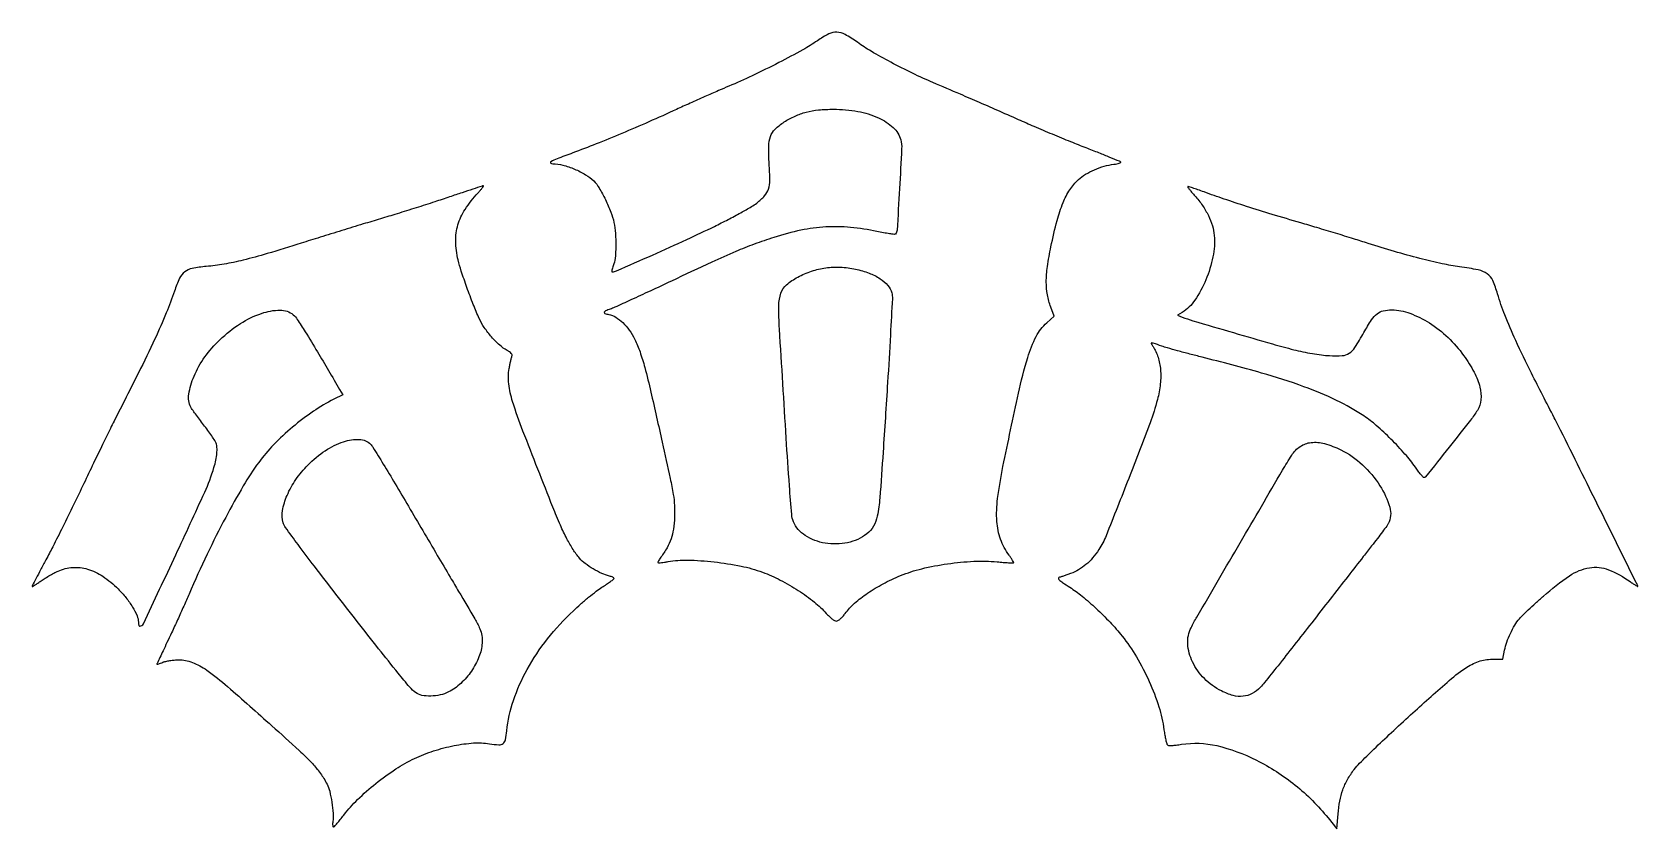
# Model space of a CAD drawing. Extents: x 774 to 1726, y 380 to 852.
import ezdxf

# ---------------------------------------------------------------- set-up
doc = ezdxf.new("R2010")
doc.units = 0

msp = doc.modelspace()

# ---------------------------------------------------------------- linework, layer by layer
for points in [[(1239.5, 846.934487, -0.027601), (1230.957151, 841.612988, -0.007034), (1216.541352, 833.963652, -0.007495), (1200.825246, 826.200886, -0.011583), (1187, 820.01645, 0.003536), (1180.917007, 817.412003, 0.00147), (1172.7375, 813.812608, 0.001454), (1163.997992, 809.905625, 0.001879), (1156, 806.265976, -0.004018), (1139.580838, 798.878747, -0.004397), (1123.529088, 791.979274, -0.004644), (1108.318286, 785.764647, -0.006271), (1094.441915, 780.44564, 0.003155), (1085.169645, 776.957566, 0.033263), (1081.496097, 775.261144, 0.510001), (1081.395916, 774.485489, 0.191286), (1082.618499, 774, -0.063666), (1088.588937, 773.236676, -0.035455), (1095.548972, 770.889952, -0.035417), (1102.128767, 767.573389, -0.061947), (1106.937611, 763.830225, -0.063611), (1110.130043, 759.704776, -0.019896), (1113.829597, 752.797931, -0.020523), (1117.074122, 745.351721, -0.041084), (1118.894651, 739.200779, -0.034555), (1119.774847, 732.795186, -0.020859), (1119.972293, 725.132026, -0.019803), (1119.573491, 717.960755, -0.075298), (1118.48658, 713.622124, 0.020689), (1117.972399, 712.232557, 0.03836), (1117.690948, 711.063999, 0.052931), (1117.646683, 710.243619, 0.399105), (1117.903275, 710, 0.10428), (1120.497135, 710.546921, 0.000695), (1141.71078, 719.944279, 0.003159), (1162.155657, 729.190242, 0.005972), (1178.5, 736.944348, 0.005651), (1186.52999, 740.985223, 0.006447), (1194.118814, 745.037097, 0.005885), (1200.468734, 748.631475, 0.035822), (1203.585324, 750.756639, 0.041074), (1208.225178, 755.098052, 0.107976), (1210.482349, 759.027549, 0.078283), (1211.276709, 764.282417, 0.014918), (1210.927182, 773.973535, -0.018184), (1210.62011, 784.371964, -0.084659), (1211.665554, 790.258825, -0.115468), (1214.432684, 794.53263, -0.048162), (1219.848447, 798.82365, -0.037104), (1226.268635, 802.327823, -0.04326), (1232.820513, 804.637924, -0.039435), (1240.161858, 805.925955, -0.023725), (1249, 806.345293, -0.043627), (1263.440271, 805.082492, -0.062883), (1275.677997, 801.29656, -0.077792), (1284.50963, 795.498996, -0.145839), (1288.899881, 788.257131, -0.07628), (1289.443007, 783.00732, -0.001975), (1288.184477, 759.339907, -0.000959), (1286.725319, 734.635061, -0.183128), (1285.706765, 732.373431, -0.229981), (1285.135429, 732.175627, -0.005328), (1282.223624, 732.554704, -0.010764), (1278.759458, 733.119586, -0.006956), (1274.774089, 733.915355, 0.029448), (1259.080045, 736.321227, 0.037821), (1244.483005, 736.578594, 0.037019), (1229.766814, 734.624983, 0.026457), (1213.702521, 730.370676, 0.010632), (1202.062022, 726.343775, 0.012062), (1191.087952, 721.98045, 0.007683), (1176.94149, 715.698173, 0.001716), (1153, 704.522635, -0.00107), (1140.276078, 698.563259, -0.001524), (1128.945312, 693.32787, -0.000839), (1119.345574, 688.947232, -0.022655), (1116.75, 687.90714, 0.016365), (1113.888475, 686.802029, 0.228246), (1113.178718, 685.993958, 0.400387), (1113.555976, 685.286276, 0.030498), (1115.850204, 684.679959, -0.087204), (1119.985932, 683.069375, -0.054679), (1124.115297, 679.900271, -0.048389), (1127.950579, 675.440587, -0.038252), (1131.207486, 669.971281, -0.031234), (1134.343838, 662.51533, -0.018595), (1137.177753, 653.306739, -0.009091), (1140.791528, 638.740496, -0.001328), (1147.51076, 609.020376, -0.001424), (1152.258098, 587.471503, -0.012915), (1154.060019, 578.008485, -0.027651), (1154.761342, 571.48194, -0.023193), (1154.798797, 564.520376, -0.025849), (1154.138163, 557.413006, -0.046209), (1152.763218, 551.713678, -0.0476), (1150.39856, 546.477783, -0.029335), (1146.702265, 540.811161, 0.01617), (1145.943682, 539.712515, 0.025469), (1145.37326, 538.718642, 0.022879), (1145.006798, 537.907548, 0.301136), (1145.071034, 537.600738, 0.216057), (1145.432433, 537.467242, 0.007231), (1146.989616, 537.601798, 0.012531), (1148.861203, 537.838338, 0.008266), (1151, 538.199557, -0.052258), (1162.569863, 539.120381, -0.021626), (1178.252127, 538.048462, -0.021738), (1194.220756, 535.553946, -0.039394), (1206.931769, 531.937657, -0.029693), (1217.517146, 527.270156, -0.024595), (1228.186287, 521.106865, -0.025316), (1237.712104, 514.253772, -0.043714), (1244.772129, 507.521535, 0.022232), (1246.43804, 505.790549, 0.026927), (1248.152323, 504.328201, 0.027192), (1249.694564, 503.277524, 0.136761), (1250.690217, 503, 0.139818), (1251.6824, 503.282982, 0.036822), (1253.030726, 504.264581, 0.032914), (1254.518685, 505.703642, 0.023321), (1255.997266, 507.496351, -0.050806), (1261.562676, 513.535987, -0.031239), (1269.196693, 519.488455, -0.028464), (1278.409009, 525.046838, -0.023729), (1288.761457, 529.901982, -0.038436), (1301.348427, 533.992938, -0.023863), (1316.612171, 536.923611, -0.023734), (1332.259955, 538.407041, -0.03505), (1346.043631, 538.089817, 0.003272), (1349.691963, 537.773312, 0.005207), (1352.817264, 537.555507, 0.001444), (1355.528416, 537.402773, 0.204427), (1355.823652, 537.510512, 0.346497), (1355.861307, 537.758843, 0.006625), (1355.158892, 538.958049, 0.012993), (1354.248778, 540.380779, 0.007958), (1353.106149, 542.012163, -0.07085), (1348.113044, 551.476749, -0.06903), (1345.90331, 562.043843, -0.049759), (1346.323627, 575.539513, -0.01781), (1349.512177, 594.548976, -0.002989), (1358.68457, 638.056052, -0.020514), (1364.197225, 659.22246, -0.043444), (1369.212017, 671.682292, -0.09517), (1375.485636, 679.778441), (1379.926585, 683.687521), (1377.861311, 689.093761, -0.04729), (1375.851741, 696.343651, -0.044535), (1375.185692, 703.9911, -0.035394), (1375.848624, 713.069271, -0.015861), (1377.937735, 724.85931, -0.011787), (1381.595571, 740.434889, -0.033661), (1385.111244, 750.989495, -0.047817), (1389.125395, 758.617945, -0.06161), (1394.241694, 764.655137, -0.050515), (1398.421389, 767.791647, -0.034056), (1403.730003, 770.519951, -0.033187), (1409.554067, 772.582104, -0.039036), (1415.293417, 773.721157, 0.016276), (1417.085766, 773.992843, 0.033631), (1418.457855, 774.343521, 0.054266), (1419.269008, 774.711502, 0.501191), (1419.30428, 775.039021, 0.089533), (1418.608426, 775.485326, 0.000834), (1412.945709, 777.813214, 0.002786), (1406.401134, 780.448398, 0.001794), (1398.787493, 783.433286, -0.004031), (1389.775523, 787.012969, -0.002278), (1378.906085, 791.490053, -0.002273), (1367.984389, 796.105375, -0.003732), (1358.787493, 800.122681, 0.0008), (1345.845142, 805.86665, 0.001585), (1335.556989, 810.374047, 0.001377), (1324.356904, 815.202115, 0.000464), (1308, 822.181873, -0.012119), (1295.906557, 827.678959, -0.009494), (1283.055364, 834.204597, -0.009591), (1271.365212, 840.713299, -0.024107), (1263.185644, 846.018802, 0.027438), (1255.902053, 850.674554, 0.119375), (1251.009929, 852.061547, 0.129085), (1246.231904, 851.00257, 0.034371)], [(1021.5, 754.395686, -0.003388), (1012.645885, 751.456888, -0.001788), (1001.61875, 747.923141, -0.001779), (990.305655, 744.386558, -0.002747), (980.5, 741.418373, 0.001648), (970.281483, 738.34972, 0.00087), (957.61875, 734.477445, 0.000865), (944.672311, 730.469221, 0.001337), (933.5, 726.956258, -0.004389), (913.350378, 720.755416, -0.012345), (899.116986, 716.891562, -0.017081), (887.771347, 714.518009, -0.02198), (877.205185, 713.156832, 0.027307), (868.934794, 712.00176, 0.116837), (864.430729, 709.957947, 0.119569), (861.37723, 706.136717, 0.029216), (858.382854, 698.590788, -0.018562), (853.558004, 685.633853, -0.010373), (846.783554, 670.230181, -0.007338), (837.065405, 650.099592, -0.002583), (822.552221, 621.5, 0.005483), (820.398867, 617.194926, 0.000674), (815.811462, 607.734175, 0.000798), (810.395058, 596.479464, 0.000659), (804.657217, 584.467404, -0.002209), (798.583557, 571.852976, -0.001963), (792.156951, 558.785548, -0.001969), (786.282137, 547.073595, -0.006061), (782.180016, 539.213242, 0.001267), (779.044121, 533.342272, 0.002034), (776.40288, 528.317846, 0.000352), (774.090069, 523.86675, 0.1202), (774, 523.4975, 0.578637), (774.152765, 523.409694, 0.006267), (775.425376, 524.17252, 0.011307), (776.990838, 525.187321, 0.006309), (778.852342, 526.489387, -0.015876), (781.123962, 528.014437, -0.008992), (783.964286, 529.722825, -0.00897), (786.892092, 531.343573, -0.014578), (789.440778, 532.601518, -0.091115), (798.020485, 534.770405, -0.089088), (806.882868, 533.77518, -0.076394), (815.928065, 529.494466, -0.047094), (825.037452, 521.997031, -0.029684), (829.612422, 516.871379, -0.030877), (833.483449, 511.304455, -0.032449), (836.197839, 506.103269, -0.104408), (837, 502.303656, 0.031801), (837.056184, 501.421171, 0.049091), (837.226781, 500.676699, 0.063077), (837.475397, 500.161172, 0.254132), (837.772021, 500, 0.290412), (839.980577, 501.400936, 0.000535), (859.156037, 542.219252, 0.002763), (876.306373, 579.361269, 0.033786), (881.808264, 594, 0.021033), (882.941308, 598.439126, 0.030419), (883.534271, 602.443121, 0.035267), (883.587524, 605.834892, 0.077282), (883.049971, 608.368567, 0.049829), (882.278592, 609.914228, 0.008051), (880.437626, 612.732906, 0.00882), (878.150233, 615.989585, 0.007651), (875.640494, 619.3237, -0.003862), (873.124189, 622.614345, -0.004683), (870.817731, 625.739838, -0.003982), (868.923981, 628.401396, -0.032029), (868.143764, 629.684259, -0.162045), (866.886695, 637.420497, -0.061077), (869.979608, 648.087374, -0.053632), (876.391136, 659.512643, -0.04901), (885.260046, 669.696678, -0.045057), (897.443458, 679.276235, -0.061938), (909.961546, 685.362541, -0.077719), (920.98946, 687.297637, -0.181475), (928.767473, 684.542205, -0.071833), (931.187903, 681.825949, -0.00711), (935.916609, 674.452276, -0.005314), (943.155172, 662.522675, -0.000973), (956.259002, 640.301501), (958.136779, 637.103003), (952.818389, 634.428396, 0.033392), (940.73276, 627.302968, 0.024975), (928.416011, 617.951019, 0.025085), (917.170309, 607.484698, 0.035146), (908.323809, 597, 0.02429), (899.174981, 583.097357, 0.011635), (888.736073, 564.443102, 0.010629), (877.793211, 542.666839, 0.008757), (867.028205, 519, -0.002488), (863.853924, 511.782591, -0.001771), (860.228822, 503.727043, -0.001788), (856.715952, 496.067083, -0.003813), (853.934558, 490.177168, 0.001117), (851.659473, 485.42595, 0.001794), (849.743276, 481.363677, 0.000299), (848.062978, 477.76251, 0.109427), (848, 477.478195, 0.492741), (848.126141, 477.381273, 0.009882), (849.01869, 477.638181, 0.015265), (850.137701, 478.022158, 0.008676), (851.467881, 478.551027, -0.042703), (853.204851, 479.108241, -0.017645), (855.631331, 479.574364, -0.017305), (858.283031, 479.893818, -0.021325), (860.771537, 480, -0.092942), (868.986072, 478.459737, -0.061109), (877.484993, 473.896208, -0.025922), (889.869077, 464.151769, -0.003064), (916.097437, 440.931823, -0.002793), (932.255839, 426.285599, -0.017762), (940.15063, 418.515247, -0.034095), (944.989412, 412.648354, -0.037455), (948.819976, 406.352876, -0.059172), (950.39879, 402.074747, -0.020299), (951.679018, 395.584, -0.020452), (952.430771, 388.974308, -0.054898), (952.2543, 384.25, 0.024407), (952.131908, 383.007888, 0.042144), (952.168036, 381.970865, 0.05564), (952.336295, 381.252986, 0.335027), (952.636501, 381.055073, 0.192888), (953.152184, 381.300869, 0.005664), (954.79571, 383.12418, 0.010587), (956.690619, 385.368948, 0.007011), (958.774426, 388.021505, -0.037705), (966.944839, 397.202166, -0.023353), (977.789798, 406.742476, -0.023255), (989.581477, 415.309073, -0.034992), (1000.657265, 421.531072, -0.032342), (1011.991744, 426.021667, -0.029573), (1024.152574, 429.171266, -0.031007), (1035.704954, 430.708679, -0.058116), (1045.106789, 430.277863, 0.024216), (1050.682888, 429.642412, 0.177876), (1053.213652, 430.389423, 0.184139), (1054.611042, 432.581557, 0.026278), (1055.426066, 437.946464, -0.057777), (1059.328521, 455.933725, -0.044181), (1067.495744, 474.352056, -0.041118), (1079.495468, 492.356787, -0.035585), (1094.829415, 509.109848, -0.010028), (1099.141809, 513.034825, -0.00819), (1103.905792, 517.063518, -0.00829), (1108.412923, 520.627039, -0.021429), (1111.811176, 523, 0.006523), (1114.525628, 524.777535, 0.010033), (1116.822652, 526.392841, 0.004872), (1118.709315, 527.805451, 0.212692), (1118.941336, 528.230948, 0.25859), (1118.794207, 528.555164, 0.040222), (1118.174955, 528.941932, 0.036257), (1117.299299, 529.31775, 0.024093), (1116.25, 529.624883, -0.047894), (1111.72236, 531.187293, -0.027637), (1106.613552, 533.868214, -0.027704), (1101.889703, 537.05795, -0.053436), (1098.573412, 540.185269, -0.033311), (1094.70717, 545.36344, -0.023014), (1091.016233, 551.6812, -0.018058), (1087.144418, 559.766513, -0.008421), (1082.686531, 570.5, -0.00134), (1064.970173, 615.623775, -0.016512), (1058.835436, 633.05377, -0.045617), (1056.54939, 643.560876, -0.075072), (1056.792596, 652.633674, -0.004907), (1057.237282, 654.99066, -0.005713), (1057.707431, 657.221443, -0.005107), (1058.145607, 659.098296, -0.033948), (1058.436284, 660.013792, 0.167898), (1058.469922, 660.802624, 0.105171), (1058.022821, 661.621727, 0.066303), (1057.05246, 662.488668, 0.025695), (1055.508457, 663.425512, -0.060911), (1051.17788, 666.488932, -0.028879), (1046.383354, 671.377246, -0.028668), (1042.038512, 676.967998, -0.045094), (1039.054738, 682.262393, -0.012149), (1035.535591, 690.614335, -0.007174), (1031.721826, 700.742274, -0.006914), (1028.376572, 710.446642, -0.022454), (1026.540058, 717, -0.051052), (1025.124392, 728.14771, -0.078394), (1026.404226, 737.774687, -0.07379), (1030.676227, 746.945222, -0.040204), (1038.342883, 756.75, 0.009655), (1039.782685, 758.376188, 0.019153), (1040.847894, 759.728839, 0.021603), (1041.504523, 760.718993, 0.613488), (1041.37736, 760.922642, 0.057002), (1040.713627, 760.786835, 0.000391), (1035.176475, 758.973439, 0.001522), (1028.846136, 756.873428, 0.000972)], [(1459, 760.353748, 0.167047), (1459.124837, 759.990517, 0.003904), (1460.262949, 758.553623, 0.008222), (1461.651752, 756.885014, 0.005433), (1463.299402, 755.01189, -0.033277), (1467.739414, 749.358758, -0.036168), (1471.254962, 743.316431, -0.038634), (1473.653023, 737.267039, -0.055076), (1474.744255, 731.597267, -0.07044), (1473.976783, 718.93753, -0.048539), (1469.749249, 705.183305, -0.049853), (1463.268528, 693.173055, -0.107908), (1455.711324, 685.97064), (1452.922586, 684.274707), (1455.711293, 683.200719, 0.019877), (1462.107421, 681.025134, 0.000766), (1486.108947, 673.951965, 0.00134), (1509.309386, 667.220954, 0.007444), (1521.833674, 663.824713, 0.011669), (1527.17032, 662.594413, 0.009715), (1532.894417, 661.53024, 0.009974), (1538.389267, 660.731029, 0.017107), (1543, 660.313653, 0.028687), (1550.610622, 660.323487, 0.133585), (1554.733537, 661.709242, 0.103117), (1558.128707, 665.172683, 0.013685), (1563.453039, 674.003502, -0.015826), (1568.017778, 681.501715, -0.077685), (1571.326853, 685.173, -0.116883), (1574.913359, 686.903154, -0.058251), (1579.959636, 687.411478, -0.085011), (1590.71202, 685.39271, -0.052311), (1602.283997, 679.663281, -0.048667), (1613.339694, 671.056049, -0.048019), (1622.578436, 660.438293, -0.03166), (1628.813839, 650.421553, -0.062007), (1632.203295, 641.673546, -0.082102), (1632.81954, 634.170866, -0.119007), (1630.744877, 627.884804, -0.027346), (1626.68271, 622.077239, -0.001811), (1614.036773, 606.071382, -0.000314), (1600.029933, 588.497043, -0.228154), (1598.997362, 588, -0.219012), (1598.579683, 588.192171, -0.005792), (1597.238897, 589.794452, -0.01112), (1595.698167, 591.767589, -0.007253), (1594.004721, 594.108774, 0.027966), (1587.812737, 601.962726, 0.015825), (1579.504024, 610.789292, 0.015819), (1570.814917, 618.921911, 0.033409), (1563.492054, 624.534, 0.034857), (1547.247855, 633.779337, 0.024842), (1527.943453, 641.89713, 0.01841), (1502.746645, 650.012161, 0.007241), (1467.5, 659.399025, -0.002641), (1460.175569, 661.277674, -0.002846), (1453.052451, 663.188236, -0.002687), (1446.958418, 664.895289, -0.013616), (1443.59345, 665.957339, 0.001531), (1438.566243, 667.678683, 0.092816), (1437.626474, 667.812776, 0.555354), (1437.415908, 667.439438, 0.019924), (1438.438876, 665.733631, -0.068934), (1441.441119, 659.395805, -0.055418), (1442.896808, 651.987226, -0.048985), (1442.774043, 643.578775, -0.034386), (1441.066455, 634.26028, -0.027974), (1436.723682, 620.509881, -0.002646), (1424.038655, 587.525517, -0.001762), (1410.64377, 553.591432, -0.051118), (1406.321073, 545.321226, -0.030445), (1402.627349, 540.408013, -0.040375), (1398.670602, 536.457814, -0.043043), (1394.355669, 533.391456, -0.043471), (1389.593316, 531.120798, -0.005157), (1387.352008, 530.30847, -0.00696), (1385.307319, 529.622984, -0.004906), (1383.586163, 529.09105, -0.07261), (1382.962487, 529, 0.378961), (1382.385249, 528.489132, 0.234655), (1382.707107, 527.576723, 0.043121), (1384.877348, 525.805481, 0.008201), (1389.141529, 523, -0.030209), (1396.397352, 517.754895, -0.016172), (1404.723977, 510.471617, -0.015789), (1412.980437, 502.261638, -0.019753), (1420.08086, 494.1192, -0.036225), (1428.642739, 481.743517, -0.028038), (1436.167782, 467.173539, -0.028436), (1441.879007, 452.17453, -0.042785), (1444.951076, 438.529379, 0.009128), (1445.436069, 435.408807, 0.012591), (1445.992814, 432.62832, 0.009242), (1446.553188, 430.351092, 0.132169), (1446.966544, 429.633456, 0.18653), (1447.723968, 429.298316, 0.020342), (1449.665318, 429.284576, 0.020727), (1452.22136, 429.476766, 0.010861), (1455.381134, 429.916307, -0.098769), (1476.195958, 429.146631, -0.057903), (1499.705655, 420.577263, -0.053399), (1522.739712, 405.751024, -0.052834), (1542.202815, 386.335445), (1547.5, 379.798947), (1548.151231, 388.649473, -0.028295), (1549.152514, 396.30687, -0.040204), (1550.962844, 402.926241, -0.041447), (1553.757706, 409.01753, -0.032907), (1557.718884, 415.079335, -0.036218), (1560.897458, 418.72543, -0.003381), (1569.421964, 427.068303, -0.00433), (1579.75252, 436.871426, -0.003389), (1591.127098, 447.336311, -0.004034), (1612.747602, 466.642986, -0.030239), (1623.59236, 475.066559, -0.066351), (1631.432377, 479.023715, -0.083927), (1639.426014, 480.375), (1645.799206, 480.375), (1646.878853, 485.750962, -0.035264), (1648.191996, 490.519977, -0.025072), (1650.297319, 495.651615, -0.025219), (1652.880824, 500.496546, -0.038232), (1655.641568, 504.390419, -0.026765), (1657.282368, 506.163447, -0.003767), (1660.884416, 509.608058, -0.00429), (1665.217216, 513.619829, -0.003637), (1669.862307, 517.785949, -0.031565), (1685.411382, 529.871347, -0.108419), (1697.208659, 534.605298, -0.135911), (1708.349597, 533.436185, -0.062146), (1721.296208, 526.382664, 0.007156), (1723.160928, 525.08305, 0.014634), (1724.666594, 524.128347, 0.017044), (1725.725374, 523.547528, 0.701922), (1725.858845, 523.673466, 0.012714), (1724.900589, 525.735475, 0.000012), (1701.48771, 572.934703, 0.000027), (1678.643891, 618.977738, 0.0055), (1676.337572, 623.5, -0.003731), (1662.764538, 649.883113, -0.009478), (1653.419411, 669.291863, -0.012881), (1646.948223, 684.427979, -0.024691), (1642.683164, 696.92535, 0.034814), (1639.820775, 704.788586, 0.133636), (1636.558803, 708.786195, 0.104621), (1631.273289, 711.097317, 0.017175), (1620.215932, 712.98828, -0.019634), (1609.873169, 714.80942, -0.009047), (1596.564918, 717.948625, -0.008357), (1581.596056, 722.034353, -0.007193), (1566, 726.817082, 0.002626), (1557.373897, 729.548825, 0.001378), (1546.61875, 732.860259, 0.001371), (1535.578104, 736.193247, 0.002107), (1526, 739.012181, -0.00286), (1509.029801, 744.034471, -0.004016), (1493.945749, 748.725083, -0.004498), (1480.559541, 753.13904, -0.006395), (1468.75, 757.320461, 0.004743), (1465.010745, 758.658346, 0.008126), (1461.864063, 759.693675, 0.002812), (1459.203193, 760.505103, 0.502055)], [(1262.131071, 711.559748, -0.037904), (1270.111545, 709.224774, -0.055276), (1276.635927, 705.903613, -0.066734), (1281.26945, 701.884066, -0.119833), (1283.60098, 697.453688, -0.074399), (1283.920232, 694.185641, -0.000887), (1282.78231, 672.70233, -0.002141), (1281.107861, 644.34228, -0.000726), (1278.435177, 603.095556, -0.00271), (1276.494135, 576.024323, -0.02985), (1275.012503, 565.251958, -0.080421), (1272.747965, 559.177963, -0.100798), (1268.800167, 554.661151, -0.111333), (1257.403899, 549.43665, -0.093448), (1244.087945, 549.14708, -0.100147), (1232.340866, 553.625664, -0.151915), (1225.306561, 561.886081, -0.080228), (1224.246878, 566.146787, -0.002841), (1222.924538, 583.072345, -0.002558), (1221.019156, 611.396273, -0.000283), (1217.032967, 676.143899, -0.015586), (1216.622071, 689.951112, -0.084453), (1217.885034, 697.311896, -0.129132), (1221.256635, 702.290484, -0.05731), (1227.833931, 706.830802, -0.041465), (1236.069534, 710.379078, -0.046762), (1244.454541, 712.346563, -0.046468), (1253.105096, 712.72872, -0.040058)], [(974.588827, 607.824691, -0.055746), (976.054349, 605.956214, -0.001203), (982.147066, 596.048503, -0.002747), (989.190848, 584.388794, -0.001848), (997.112156, 571, 0.000194), (1005.556939, 556.61802, 0.000182), (1014.193691, 541.934375, 0.000181), (1021.864344, 528.914847, 0.000627), (1026.840406, 520.5, -0.001673), (1036.400842, 504.255199, -0.025291), (1039.412412, 498.442453, -0.070093), (1040.590768, 494.457265, -0.053773), (1040.772975, 489.915114, -0.078916), (1038.901462, 481.732645, -0.054801), (1034.414304, 473.357486, -0.054044), (1028.121547, 466.02637, -0.070138), (1020.888705, 460.934099, -0.064243), (1015.980231, 459.169669, -0.049692), (1010.330821, 458.50296, -0.051867), (1005.052064, 458.955259, -0.111557), (1001.330135, 460.578729, -0.057826), (997.862055, 463.8033, -0.006471), (990.963273, 472.106073, -0.003818), (979.425534, 486.588051, -0.000451), (954.052381, 519, -0.002157), (941.321534, 535.438484, -0.004588), (931.643921, 548.288944, -0.002725), (924.217773, 558.455873, -0.082587), (922.818738, 561.275377, -0.120222), (922.413085, 568.44653, -0.055689), (925.135312, 577.435807, -0.049701), (930.349243, 586.875573, -0.044682), (937.491683, 595.472297, -0.049305), (947.790876, 603.967415, -0.067538), (958.565278, 609.256005, -0.086826), (968.036052, 610.670037, -0.19473)], [(1549.740891, 604.478395, -0.072131), (1562.534768, 595.668592, -0.063338), (1572.958099, 583.224206, -0.071198), (1578.81164, 570.413023, -0.194502), (1577.857337, 560.684259, -0.036597), (1577.014949, 559.32602, -0.002902), (1574.502994, 555.910376, -0.003924), (1571.447509, 551.87234, -0.002996), (1568.042885, 547.5, 0.00103), (1563.100715, 541.204319, 0.000191), (1554.034475, 529.596875, 0.000205), (1543.443342, 516.014997, 0.000187), (1532.532085, 502, -0.001055), (1521.992974, 488.511388, -0.001488), (1512.538847, 476.537395, -0.000856), (1504.51388, 466.470855, -0.020786), (1502.158823, 463.765601, -0.078404), (1497.297458, 460.020334, -0.101296), (1491.925044, 458.36994, -0.090545), (1485.875077, 458.882107, -0.051472), (1479, 461.532148, -0.078527), (1468.889168, 468.86532, -0.085076), (1461.858889, 478.779207, -0.095434), (1459.054277, 489.459667, -0.134626), (1461.010223, 499.052541, -0.014706), (1464.452177, 505.380163, -0.000149), (1490.132293, 549.42083, -0.000219), (1515.217268, 592.36819, -0.009586), (1520.665175, 601.289037, -0.103198), (1525.724532, 606.474553, -0.121287), (1532.15646, 608.827126, -0.096133), (1540.128861, 608.168537, -0.046263)]]:
    msp.add_lwpolyline(points, format="xyb", close=True)

doc.saveas('drawing.dxf')
